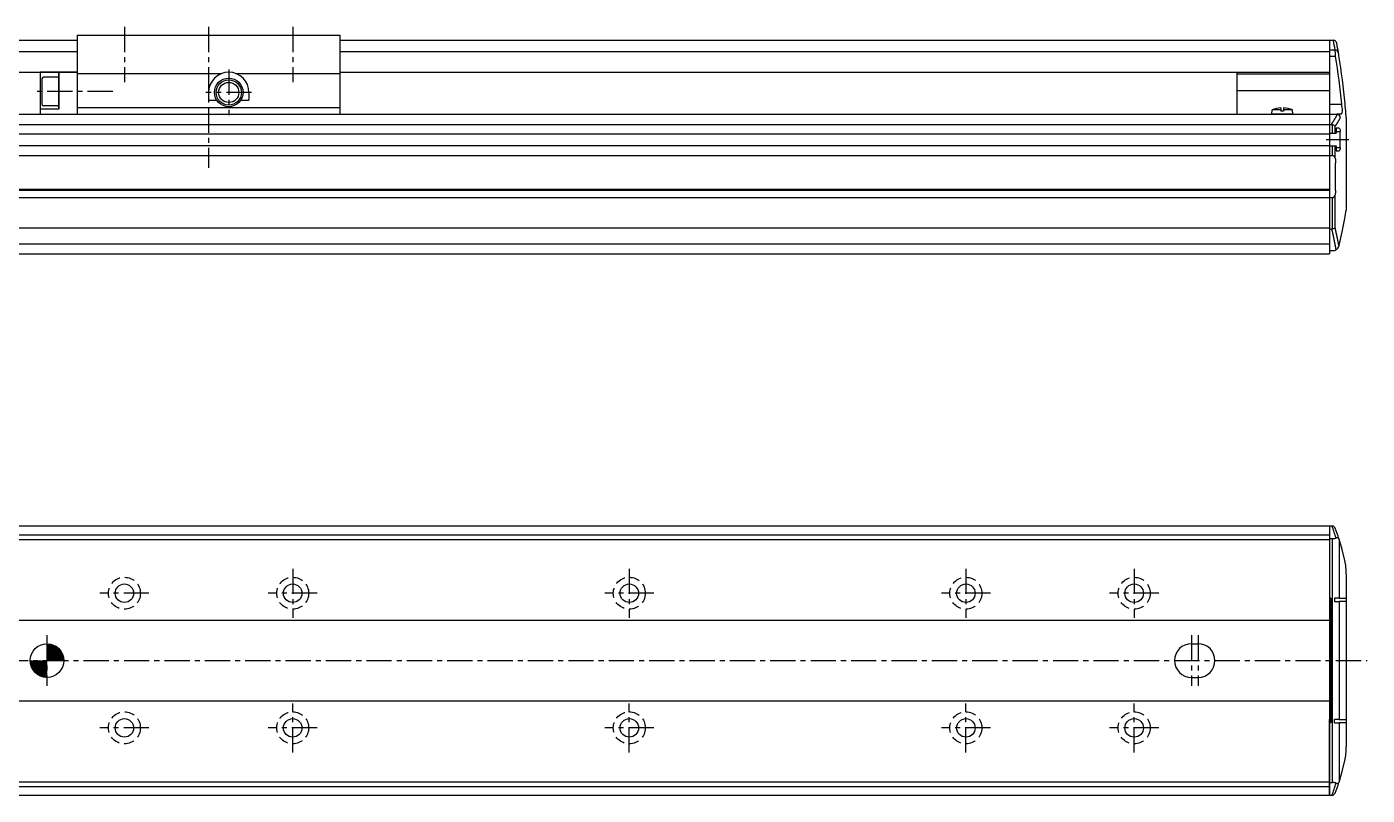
# Model space of a CAD drawing. Extents: x -493 to 283, y 42 to 537.
# Drawn here: x -118.5 to 279.7, y 90.5 to 318.8 of the extents above; entities that cross this region are included whole.
import ezdxf

# ---------------------------------------------------------------- set-up
doc = ezdxf.new("R2010")
doc.units = 0
doc.linetypes.add('CENTER', pattern=[12, 7.5, -1.5, 1.5, -1.5])
doc.linetypes.add('DASHED', pattern=[4.5, 3, -1.5])
doc.layers.get('0').update_dxf_attribs({"linetype": 'CONTINUOUS'})
doc.layers.add('CENTER', color=1, linetype='CENTER')

# ---------------------------------------------------------------- blocks, each defined once
blk = doc.blocks.new('DTL0004')
at = {"color": 0, "linetype": 'CONTINUOUS'}
for p, q in [((-3.15, 0), (-3.04, 1.3)), ((3.15, 0), (-3.15, 0)), ((-0.4, 1.3), (-3.04, 1.3)), ((-0.4, 1.89), (-0.4, 0.9)), ((0.4, 0.9), (-0.4, 0.9)), ((0.4, 1.89), (0.4, 0.9)), ((3.04, 1.3), (0.4, 1.3)), ((3.15, 0), (3.04, 1.3))]:
    blk.add_line(p, q, dxfattribs=at)
for start, end in [(92.8723, 112.3565), (67.6435, 87.1277)]:
    blk.add_arc((0, -6.08), 7.98, start, end, dxfattribs=at)
at = {"color": 0}
blk.add_point((0, 0), dxfattribs=at)
blk.add_point((0, 0), dxfattribs=at)
blk = doc.blocks.new('*X5')
at = {"color": 0}
for p, q in [((-296.92, 152.53), (-296.85, 152.6)), ((-296.92, 152.3), (-296.64, 152.59)), ((-296.92, 152.08), (-296.44, 152.56)), ((-296.92, 151.86), (-296.26, 152.52)), ((-296.92, 151.63), (-296.09, 152.46)), ((-296.92, 151.41), (-295.93, 152.4)), ((-296.92, 151.18), (-295.78, 152.33)), ((-296.92, 150.96), (-295.64, 152.25)), ((-296.92, 150.74), (-295.5, 152.16)), ((-296.92, 150.51), (-295.37, 152.07)), ((-296.92, 150.29), (-295.25, 151.96)), ((-296.89, 150.1), (-295.14, 151.85)), ((-296.66, 150.1), (-295.03, 151.74)), ((-296.44, 150.1), (-294.93, 151.61)), ((-296.21, 150.1), (-294.84, 151.48)), ((-295.99, 150.1), (-294.75, 151.34)), ((-299.42, 150.03), (-299.34, 150.1)), ((-299.41, 149.82), (-299.12, 150.1)), ((-299.38, 149.63), (-298.9, 150.1)), ((-299.33, 149.44), (-298.67, 150.1)), ((-299.28, 149.27), (-298.45, 150.1)), ((-299.22, 149.11), (-298.23, 150.1)), ((-299.15, 148.96), (-298, 150.1)), ((-299.07, 148.82), (-297.78, 150.1)), ((-298.98, 148.68), (-297.56, 150.1)), ((-298.88, 148.55), (-297.33, 150.1)), ((-298.78, 148.43), (-297.11, 150.1)), ((-298.67, 148.32), (-296.92, 150.07)), ((-298.56, 148.21), (-296.92, 149.84)), ((-298.43, 148.11), (-296.92, 149.62)), ((-298.3, 148.02), (-296.92, 149.4)), ((-295.77, 150.1), (-294.67, 151.2)), ((-295.54, 150.1), (-294.61, 151.04)), ((-295.32, 150.1), (-294.55, 150.88)), ((-295.1, 150.1), (-294.5, 150.7)), ((-294.87, 150.1), (-294.46, 150.52)), ((-294.65, 150.1), (-294.43, 150.32)), ((-294.43, 150.1), (-294.42, 150.11)), ((-298.16, 147.93), (-296.92, 149.17)), ((-298.02, 147.86), (-296.92, 148.95)), ((-297.86, 147.79), (-296.92, 148.73)), ((-297.7, 147.73), (-296.92, 148.5)), ((-297.52, 147.68), (-296.92, 148.28)), ((-297.34, 147.64), (-296.92, 148.05)), ((-297.14, 147.61), (-296.92, 147.83)), ((-296.93, 147.6), (-296.92, 147.61))]:
    blk.add_line(p, q, dxfattribs=at)

msp = doc.modelspace()

# ---------------------------------------------------------------- linework, layer by layer
at = {"color": 7, "linetype": 'CONTINUOUS'}
for p, q in [((-293.52, 314.76), (-103.52, 314.76)), ((-103.52, 316.26), (-25.52, 316.26)), ((-103.52, 316.26), (-103.52, 292.76)), ((-25.52, 316.26), (-25.52, 292.76)), ((-25.52, 314.76), (268.48, 314.76)), ((268.48, 314.76), (268.48, 252.26)), ((268.48, 314.76), (268.48, 305.26)), ((268.48, 314.76), (269.66, 314.76)), ((268.48, 314.76), (268.48, 305.26)), ((269.67, 314.76), (269.66, 314.76)), ((-293.52, 311.4), (-103.52, 311.4)), ((-25.52, 311.4), (268.48, 311.4)), ((268.48, 311.87), (270.18, 311.87)), ((268.48, 309.99), (270.33, 309.99)), ((-293.52, 305.26), (-103.52, 305.26)), ((-114.52, 305.26), (-114.52, 292.76)), ((-103.52, 305.26), (-114.52, 305.26)), ((-103.52, 305.26), (-114.52, 305.26)), ((-114.02, 303.26), (-114.02, 295.76)), ((-114.02, 303.26), (-114.02, 295.76)), ((-109.02, 303.76), (-113.52, 303.76)), ((-109.02, 303.76), (-113.52, 303.76)), ((-109.02, 294.26), (-109.02, 305.26)), ((-109.02, 305.26), (-109.02, 294.26)), ((-103.52, 304.89), (-60.59, 304.89)), ((-56.44, 304.89), (-25.52, 304.89)), ((-25.52, 305.26), (268.48, 305.26)), ((240.98, 305.26), (240.98, 292.76)), ((240.98, 304.79), (268.48, 304.79)), ((-64.52, 299.26), (-64.52, 297.01)), ((-52.52, 299.26), (-52.52, 297.01)), ((240.98, 299.8), (268.48, 299.8)), ((-109.02, 295.26), (-113.52, 295.26)), ((-109.02, 295.26), (-113.52, 295.26)), ((-103.52, 294.76), (-25.52, 294.76)), ((-64.52, 297.01), (-62.13, 297.01)), ((-54.91, 297.01), (-52.52, 297.01)), ((268.48, 295.76), (272.15, 295.76)), ((-293.52, 292.76), (268.48, 292.76)), ((-109.02, 294.26), (-114.52, 294.26)), ((-109.02, 294.26), (-114.52, 294.26)), ((268.48, 292.76), (270.73, 292.76)), ((268.48, 292.76), (268.48, 251.26)), ((271.87, 292.76), (270.73, 292.76)), ((270.73, 292.76), (270.87, 292.75)), ((272.08, 292.85), (271.87, 292.76)), ((273.38, 293.08), (273.39, 293.06)), ((273.48, 291.76), (273.48, 264.26)), ((-293.52, 289.76), (268.48, 289.76)), ((-293.52, 287.01), (268.48, 287.01)), ((268.48, 289.76), (269.07, 289.76)), ((268.48, 287.16), (270.45, 287.16)), ((269.07, 289.76), (269.26, 289.74)), ((269.26, 289.74), (269.26, 287.16)), ((270.2, 287.16), (270.2, 289.18)), ((271.4, 288.61), (270.45, 288.61)), ((270.45, 288.61), (270.45, 287.16)), ((270.45, 287.61), (271.71, 287.61)), ((271.71, 282.91), (271.71, 287.61)), ((-293.52, 283.51), (268.48, 283.51)), ((268.48, 283.36), (270.45, 283.36)), ((269.26, 283.36), (269.26, 280.49)), ((270.2, 279.69), (270.2, 283.36)), ((270.45, 283.36), (270.45, 281.91)), ((270.45, 282.91), (271.71, 282.91)), ((-293.52, 280.49), (268.48, 280.49)), ((268.48, 280.49), (269.26, 280.49)), ((270.45, 281.91), (271.4, 281.91)), ((270.34, 270.26), (270.34, 278.26)), ((-293.52, 270.56), (268.48, 270.56)), ((-293.52, 270.26), (268.48, 270.26)), ((-293.52, 268.02), (268.48, 268.02)), ((268.48, 268.02), (269.26, 268.02)), ((269.26, 268.02), (269.26, 258.76)), ((270.2, 259.03), (270.2, 268.83)), ((-293.52, 259.03), (268.48, 259.03)), ((268.48, 258.76), (269.21, 258.76)), ((269.26, 258.76), (269.21, 258.76)), ((-293.52, 254.26), (268.48, 254.26)), ((-293.52, 251.26), (268.48, 251.26)), ((268.48, 252.26), (269.43, 252.26)), ((271.37, 253.79), (271.33, 253.65)), ((-293.52, 170.47), (268.48, 170.47)), ((-293.52, 167.87), (268.48, 167.87)), ((268.48, 170.47), (268.48, 90.47)), ((268.48, 170.47), (268.48, 148.02)), ((268.48, 170.47), (269.21, 170.47)), ((269.21, 170.47), (269.26, 170.47)), ((-293.52, 166.47), (268.48, 166.47)), ((268.48, 166.72), (269.43, 166.72)), ((269.43, 94.23), (269.43, 166.72)), ((271.33, 166.68), (271.37, 166.56)), ((271.37, 166.56), (271.37, 148.97)), ((273.48, 156.12), (273.48, 104.82)), ((268.93, 148.97), (268.48, 148.97)), ((268.48, 148.02), (268.93, 148.02)), ((268.93, 148.97), (268.93, 111.97)), ((271.37, 148.97), (269.98, 148.97)), ((269.98, 148.97), (269.98, 147.97)), ((269.98, 147.97), (271.37, 147.97)), ((271.37, 148.97), (273.31, 148.97)), ((271.37, 147.97), (271.37, 112.97)), ((273.31, 147.97), (271.37, 147.97)), ((273.31, 148.97), (273.48, 148.92)), ((273.48, 147.91), (273.31, 147.97)), ((-293.52, 142.47), (268.48, 142.47)), ((227.48, 135.47), (229.48, 135.47)), ((227.48, 125.47), (229.48, 125.47)), ((-293.52, 118.47), (268.48, 118.47)), ((268.93, 112.93), (268.48, 112.92)), ((268.48, 90.47), (268.48, 112.92)), ((268.93, 111.97), (268.48, 111.97)), ((271.37, 112.97), (269.98, 112.97)), ((269.98, 111.97), (269.98, 112.97)), ((269.98, 111.97), (271.37, 111.97)), ((271.37, 112.97), (273.31, 112.97)), ((271.37, 111.97), (271.37, 94.39)), ((273.31, 111.97), (271.37, 111.97)), ((273.31, 112.97), (273.48, 113.04)), ((273.48, 112.03), (273.31, 111.97)), ((-293.52, 94.47), (268.48, 94.47)), ((-293.52, 93.07), (268.48, 93.07)), ((268.48, 94.23), (269.43, 94.23)), ((271.37, 94.39), (271.33, 94.27)), ((-293.52, 90.47), (268.48, 90.47)), ((268.48, 90.47), (269.21, 90.47)), ((269.26, 90.47), (269.21, 90.47))]:
    msp.add_line(p, q, dxfattribs=at)
for points in [[(270.33, 309.99), (270.3, 310.42), (270.25, 311.04), (270.2, 311.54), (270.18, 311.87)], [(272.08, 292.85), (272.29, 293.25), (272.39, 293.71)], [(271.4, 288.61), (271.41, 288.61), (271.51, 288.54), (271.6, 288.37), (271.67, 288.13), (271.71, 287.83), (271.71, 287.61)], [(271.71, 282.91), (271.71, 282.81), (271.68, 282.49), (271.62, 282.2), (271.53, 282), (271.42, 281.91), (271.4, 281.91)], [(270.2, 279.69), (270.28, 279.2), (270.34, 278.26)], [(270.34, 270.26), (270.32, 269.71), (270.2, 268.83)], [(271.37, 253.79), (272.29, 257.88), (273.06, 261.84)], [(271.33, 166.68), (271.28, 166.78), (271.14, 166.91), (270.88, 166.97), (270.49, 166.9)], [(273.06, 160.2), (272.29, 163.47), (271.37, 166.56)], [(271.37, 94.39), (272.29, 97.48), (273.06, 100.75)], [(270.49, 94.05), (270.7, 93.99), (271, 93.99), (271.23, 94.1), (271.33, 94.27)]]:
    msp.add_lwpolyline(points, dxfattribs=at)
for points in [[(269.07, 289.76, 0), (269.08, 289.78, 0), (269.1, 289.8, 0), (269.11, 289.83, 0), (269.13, 289.85, 0), (269.15, 289.87, 0), (269.16, 289.9, 0), (269.18, 289.92, 0), (269.19, 289.94, 0), (269.21, 289.96, 0), (269.22, 289.99, 0), (269.24, 290.01, 0), (269.26, 290.03, 0), (269.27, 290.06, 0), (269.29, 290.08, 0), (269.3, 290.1, 0), (269.32, 290.13, 0), (269.33, 290.15, 0), (269.35, 290.17, 0), (269.36, 290.19, 0), (269.38, 290.22, 0), (269.4, 290.24, 0), (269.41, 290.26, 0), (269.43, 290.29, 0), (269.44, 290.31, 0), (269.46, 290.33, 0), (269.47, 290.36, 0), (269.49, 290.38, 0), (269.5, 290.4, 0), (269.52, 290.43, 0), (269.53, 290.45, 0), (269.55, 290.47, 0), (269.56, 290.5, 0), (269.58, 290.52, 0), (269.59, 290.54, 0), (269.61, 290.57, 0), (269.62, 290.59, 0), (269.64, 290.61, 0), (269.65, 290.63, 0), (269.67, 290.66, 0), (269.68, 290.68, 0), (269.7, 290.7, 0), (269.71, 290.73, 0), (269.73, 290.75, 0), (269.74, 290.77, 0), (269.76, 290.8, 0), (269.77, 290.82, 0), (269.79, 290.84, 0), (269.8, 290.87, 0), (269.81, 290.89, 0), (269.83, 290.91, 0), (269.84, 290.94, 0), (269.86, 290.96, 0), (269.87, 290.98, 0), (269.89, 291.01, 0), (269.9, 291.03, 0), (269.92, 291.05, 0), (269.93, 291.08, 0), (269.94, 291.1, 0), (269.96, 291.12, 0), (269.97, 291.15, 0), (269.99, 291.17, 0), (270, 291.19, 0), (270.02, 291.22, 0), (270.03, 291.24, 0), (270.04, 291.26, 0), (270.06, 291.29, 0), (270.07, 291.31, 0), (270.09, 291.33, 0), (270.1, 291.36, 0), (270.11, 291.38, 0), (270.13, 291.4, 0), (270.14, 291.43, 0), (270.16, 291.45, 0), (270.17, 291.47, 0), (270.18, 291.5, 0), (270.2, 291.52, 0), (270.21, 291.54, 0), (270.22, 291.57, 0), (270.24, 291.59, 0), (270.25, 291.61, 0), (270.27, 291.64, 0), (270.28, 291.66, 0), (270.29, 291.69, 0), (270.31, 291.71, 0), (270.32, 291.73, 0), (270.33, 291.76, 0), (270.35, 291.78, 0), (270.36, 291.8, 0), (270.37, 291.83, 0), (270.39, 291.85, 0), (270.4, 291.87, 0), (270.41, 291.9, 0), (270.43, 291.92, 0), (270.44, 291.94, 0), (270.45, 291.97, 0), (270.47, 291.99, 0), (270.48, 292.01, 0), (270.49, 292.04, 0), (270.51, 292.06, 0), (270.52, 292.08, 0), (270.53, 292.11, 0), (270.54, 292.13, 0), (270.56, 292.16, 0), (270.57, 292.18, 0), (270.58, 292.2, 0), (270.6, 292.23, 0), (270.61, 292.25, 0), (270.62, 292.27, 0), (270.64, 292.3, 0), (270.65, 292.32, 0), (270.66, 292.34, 0), (270.67, 292.37, 0), (270.69, 292.39, 0), (270.7, 292.42, 0), (270.71, 292.44, 0), (270.72, 292.46, 0), (270.74, 292.49, 0), (270.75, 292.51, 0), (270.76, 292.53, 0), (270.77, 292.56, 0), (270.79, 292.58, 0), (270.8, 292.6, 0), (270.81, 292.63, 0), (270.82, 292.65, 0), (270.84, 292.68, 0), (270.85, 292.7, 0), (270.86, 292.72, 0), (270.87, 292.75, 0)], [(270.2, 289.18, 0), (270.21, 289.2, 0), (270.22, 289.22, 0), (270.24, 289.24, 0), (270.25, 289.26, 0), (270.26, 289.28, 0), (270.28, 289.3, 0), (270.29, 289.32, 0), (270.3, 289.34, 0), (270.32, 289.36, 0), (270.33, 289.38, 0), (270.35, 289.4, 0), (270.36, 289.42, 0), (270.37, 289.44, 0), (270.39, 289.46, 0), (270.4, 289.48, 0), (270.41, 289.5, 0), (270.43, 289.52, 0), (270.44, 289.54, 0), (270.45, 289.56, 0), (270.47, 289.58, 0), (270.48, 289.6, 0), (270.49, 289.62, 0), (270.5, 289.64, 0), (270.52, 289.66, 0), (270.53, 289.68, 0), (270.54, 289.7, 0), (270.56, 289.72, 0), (270.57, 289.74, 0), (270.58, 289.76, 0), (270.6, 289.78, 0), (270.61, 289.8, 0), (270.62, 289.82, 0), (270.64, 289.84, 0), (270.65, 289.86, 0), (270.66, 289.88, 0), (270.67, 289.9, 0), (270.69, 289.92, 0), (270.7, 289.94, 0), (270.71, 289.96, 0), (270.73, 289.98, 0), (270.74, 290, 0), (270.75, 290.02, 0), (270.76, 290.04, 0), (270.78, 290.06, 0), (270.79, 290.08, 0), (270.8, 290.1, 0), (270.81, 290.12, 0), (270.83, 290.14, 0), (270.84, 290.16, 0), (270.85, 290.18, 0), (270.87, 290.2, 0), (270.88, 290.22, 0), (270.89, 290.24, 0), (270.9, 290.26, 0), (270.92, 290.28, 0), (270.93, 290.3, 0), (270.94, 290.32, 0), (270.95, 290.34, 0), (270.96, 290.36, 0), (270.98, 290.38, 0), (270.99, 290.4, 0), (271, 290.42, 0), (271.01, 290.44, 0), (271.03, 290.46, 0), (271.04, 290.48, 0), (271.05, 290.5, 0), (271.06, 290.52, 0), (271.08, 290.54, 0), (271.09, 290.56, 0), (271.1, 290.58, 0), (271.11, 290.6, 0), (271.12, 290.62, 0), (271.14, 290.64, 0), (271.15, 290.66, 0), (271.16, 290.68, 0), (271.17, 290.7, 0), (271.18, 290.72, 0), (271.2, 290.74, 0), (271.21, 290.76, 0), (271.22, 290.78, 0), (271.23, 290.8, 0), (271.24, 290.82, 0), (271.26, 290.84, 0), (271.27, 290.86, 0), (271.28, 290.88, 0), (271.29, 290.9, 0), (271.3, 290.92, 0), (271.31, 290.94, 0), (271.33, 290.96, 0), (271.34, 290.99, 0), (271.35, 291.01, 0), (271.36, 291.03, 0), (271.37, 291.05, 0), (271.38, 291.07, 0), (271.4, 291.09, 0), (271.41, 291.11, 0), (271.42, 291.13, 0), (271.43, 291.15, 0), (271.44, 291.17, 0), (271.45, 291.19, 0), (271.47, 291.21, 0), (271.48, 291.23, 0), (271.49, 291.25, 0), (271.5, 291.27, 0), (271.51, 291.29, 0), (271.52, 291.31, 0), (271.53, 291.33, 0), (271.54, 291.35, 0), (271.56, 291.37, 0), (271.57, 291.39, 0), (271.58, 291.41, 0), (271.59, 291.43, 0), (271.6, 291.45, 0), (271.61, 291.47, 0), (271.62, 291.49, 0), (271.63, 291.51, 0), (271.65, 291.53, 0), (271.66, 291.55, 0), (271.67, 291.57, 0), (271.68, 291.59, 0), (271.69, 291.61, 0), (271.7, 291.64, 0), (271.71, 291.66, 0), (271.72, 291.68, 0), (271.73, 291.7, 0), (271.74, 291.72, 0), (271.76, 291.74, 0), (271.77, 291.76, 0)], [(271.33, 253.65, 0), (271.32, 253.69, 0), (271.31, 253.73, 0), (271.31, 253.78, 0), (271.3, 253.82, 0), (271.29, 253.86, 0), (271.28, 253.9, 0), (271.27, 253.94, 0), (271.27, 253.99, 0), (271.26, 254.03, 0), (271.25, 254.07, 0), (271.24, 254.11, 0), (271.23, 254.16, 0), (271.22, 254.2, 0), (271.22, 254.24, 0), (271.21, 254.28, 0), (271.2, 254.33, 0), (271.19, 254.37, 0), (271.18, 254.41, 0), (271.17, 254.45, 0), (271.17, 254.5, 0), (271.16, 254.54, 0), (271.15, 254.58, 0), (271.14, 254.62, 0), (271.13, 254.66, 0), (271.12, 254.71, 0), (271.11, 254.75, 0), (271.11, 254.79, 0), (271.1, 254.83, 0), (271.09, 254.88, 0), (271.08, 254.92, 0), (271.07, 254.96, 0), (271.06, 255, 0), (271.06, 255.04, 0), (271.05, 255.09, 0), (271.04, 255.13, 0), (271.03, 255.17, 0), (271.02, 255.21, 0), (271.01, 255.26, 0), (271, 255.3, 0), (271, 255.34, 0), (270.99, 255.38, 0), (270.98, 255.42, 0), (270.97, 255.47, 0), (270.96, 255.51, 0), (270.95, 255.55, 0), (270.94, 255.59, 0), (270.93, 255.63, 0), (270.93, 255.68, 0), (270.92, 255.72, 0), (270.91, 255.76, 0), (270.9, 255.8, 0), (270.89, 255.85, 0), (270.88, 255.89, 0), (270.87, 255.93, 0), (270.86, 255.97, 0), (270.86, 256.01, 0), (270.85, 256.06, 0), (270.84, 256.1, 0), (270.83, 256.14, 0), (270.82, 256.18, 0), (270.81, 256.22, 0), (270.8, 256.27, 0), (270.79, 256.31, 0), (270.79, 256.35, 0), (270.78, 256.39, 0), (270.77, 256.43, 0), (270.76, 256.48, 0), (270.75, 256.52, 0), (270.74, 256.56, 0), (270.73, 256.6, 0), (270.72, 256.64, 0), (270.71, 256.69, 0), (270.71, 256.73, 0), (270.7, 256.77, 0), (270.69, 256.81, 0), (270.68, 256.85, 0), (270.67, 256.9, 0), (270.66, 256.94, 0), (270.65, 256.98, 0), (270.64, 257.02, 0), (270.63, 257.06, 0), (270.62, 257.11, 0), (270.62, 257.15, 0), (270.61, 257.19, 0), (270.6, 257.23, 0), (270.59, 257.27, 0), (270.58, 257.31, 0), (270.57, 257.36, 0), (270.56, 257.4, 0), (270.55, 257.44, 0), (270.54, 257.48, 0), (270.53, 257.52, 0), (270.52, 257.57, 0), (270.51, 257.61, 0), (270.51, 257.65, 0), (270.5, 257.69, 0), (270.49, 257.73, 0), (270.48, 257.77, 0), (270.47, 257.82, 0), (270.46, 257.86, 0), (270.45, 257.9, 0), (270.44, 257.94, 0), (270.43, 257.98, 0), (270.42, 258.03, 0), (270.41, 258.07, 0), (270.4, 258.11, 0), (270.39, 258.15, 0), (270.39, 258.19, 0), (270.38, 258.23, 0), (270.37, 258.28, 0), (270.36, 258.32, 0), (270.35, 258.36, 0), (270.34, 258.4, 0), (270.33, 258.44, 0), (270.32, 258.48, 0), (270.31, 258.53, 0), (270.3, 258.57, 0), (270.29, 258.61, 0), (270.28, 258.65, 0), (270.27, 258.69, 0), (270.26, 258.73, 0), (270.25, 258.78, 0), (270.24, 258.82, 0), (270.23, 258.86, 0), (270.22, 258.9, 0), (270.22, 258.94, 0), (270.21, 258.98, 0), (270.2, 259.03, 0)], [(270.49, 252.56, 0), (270.48, 252.61, 0), (270.47, 252.66, 0), (270.46, 252.71, 0), (270.45, 252.76, 0), (270.44, 252.81, 0), (270.44, 252.86, 0), (270.43, 252.91, 0), (270.42, 252.96, 0), (270.41, 253, 0), (270.4, 253.05, 0), (270.39, 253.1, 0), (270.38, 253.15, 0), (270.37, 253.2, 0), (270.36, 253.25, 0), (270.35, 253.3, 0), (270.34, 253.35, 0), (270.33, 253.39, 0), (270.32, 253.44, 0), (270.32, 253.49, 0), (270.31, 253.54, 0), (270.3, 253.59, 0), (270.29, 253.64, 0), (270.28, 253.69, 0), (270.27, 253.74, 0), (270.26, 253.78, 0), (270.25, 253.83, 0), (270.24, 253.88, 0), (270.23, 253.93, 0), (270.22, 253.98, 0), (270.21, 254.03, 0), (270.2, 254.08, 0), (270.19, 254.13, 0), (270.18, 254.17, 0), (270.17, 254.22, 0), (270.16, 254.27, 0), (270.15, 254.32, 0), (270.14, 254.37, 0), (270.13, 254.42, 0), (270.13, 254.47, 0), (270.12, 254.51, 0), (270.11, 254.56, 0), (270.1, 254.61, 0), (270.09, 254.66, 0), (270.08, 254.71, 0), (270.07, 254.76, 0), (270.06, 254.81, 0), (270.05, 254.85, 0), (270.04, 254.9, 0), (270.03, 254.95, 0), (270.02, 255, 0), (270.01, 255.05, 0), (270, 255.1, 0), (269.99, 255.15, 0), (269.98, 255.19, 0), (269.97, 255.24, 0), (269.96, 255.29, 0), (269.95, 255.34, 0), (269.94, 255.39, 0), (269.93, 255.44, 0), (269.92, 255.48, 0), (269.91, 255.53, 0), (269.9, 255.58, 0), (269.89, 255.63, 0), (269.88, 255.68, 0), (269.87, 255.73, 0), (269.86, 255.78, 0), (269.85, 255.82, 0), (269.84, 255.87, 0), (269.83, 255.92, 0), (269.82, 255.97, 0), (269.81, 256.02, 0), (269.8, 256.07, 0), (269.79, 256.11, 0), (269.78, 256.16, 0), (269.77, 256.21, 0), (269.76, 256.26, 0), (269.75, 256.31, 0), (269.74, 256.36, 0), (269.73, 256.4, 0), (269.72, 256.45, 0), (269.71, 256.5, 0), (269.7, 256.55, 0), (269.69, 256.6, 0), (269.68, 256.64, 0), (269.67, 256.69, 0), (269.66, 256.74, 0), (269.65, 256.79, 0), (269.64, 256.84, 0), (269.63, 256.89, 0), (269.62, 256.93, 0), (269.61, 256.98, 0), (269.59, 257.03, 0), (269.58, 257.08, 0), (269.57, 257.13, 0), (269.56, 257.17, 0), (269.55, 257.22, 0), (269.54, 257.27, 0), (269.53, 257.32, 0), (269.52, 257.37, 0), (269.51, 257.42, 0), (269.5, 257.46, 0), (269.49, 257.51, 0), (269.48, 257.56, 0), (269.47, 257.61, 0), (269.46, 257.66, 0), (269.45, 257.7, 0), (269.44, 257.75, 0), (269.43, 257.8, 0), (269.42, 257.85, 0), (269.41, 257.9, 0), (269.4, 257.94, 0), (269.38, 257.99, 0), (269.37, 258.04, 0), (269.36, 258.09, 0), (269.35, 258.14, 0), (269.34, 258.18, 0), (269.33, 258.23, 0), (269.32, 258.28, 0), (269.31, 258.33, 0), (269.3, 258.37, 0), (269.29, 258.42, 0), (269.28, 258.47, 0), (269.27, 258.52, 0), (269.26, 258.57, 0), (269.24, 258.61, 0), (269.23, 258.66, 0), (269.22, 258.71, 0), (269.21, 258.76, 0)], [(269.43, 166.72, 0), (269.43, 166.72, 0), (269.44, 166.72, 0), (269.45, 166.72, 0), (269.46, 166.72, 0), (269.47, 166.72, 0), (269.48, 166.72, 0), (269.49, 166.72, 0), (269.5, 166.72, 0), (269.5, 166.72, 0), (269.51, 166.72, 0), (269.52, 166.72, 0), (269.53, 166.72, 0), (269.54, 166.72, 0), (269.55, 166.72, 0), (269.56, 166.72, 0), (269.57, 166.72, 0), (269.57, 166.72, 0), (269.58, 166.72, 0), (269.59, 166.72, 0), (269.6, 166.72, 0), (269.61, 166.72, 0), (269.62, 166.72, 0), (269.63, 166.72, 0), (269.64, 166.73, 0), (269.64, 166.73, 0), (269.65, 166.73, 0), (269.66, 166.73, 0), (269.67, 166.73, 0), (269.68, 166.73, 0), (269.69, 166.73, 0), (269.7, 166.73, 0), (269.71, 166.73, 0), (269.71, 166.73, 0), (269.72, 166.73, 0), (269.73, 166.73, 0), (269.74, 166.73, 0), (269.75, 166.73, 0), (269.76, 166.73, 0), (269.77, 166.74, 0), (269.77, 166.74, 0), (269.78, 166.74, 0), (269.79, 166.74, 0), (269.8, 166.74, 0), (269.81, 166.74, 0), (269.82, 166.74, 0), (269.83, 166.74, 0), (269.84, 166.74, 0), (269.84, 166.74, 0), (269.85, 166.75, 0), (269.86, 166.75, 0), (269.87, 166.75, 0), (269.88, 166.75, 0), (269.89, 166.75, 0), (269.9, 166.75, 0), (269.9, 166.75, 0), (269.91, 166.75, 0), (269.92, 166.75, 0), (269.93, 166.76, 0), (269.94, 166.76, 0), (269.95, 166.76, 0), (269.95, 166.76, 0), (269.96, 166.76, 0), (269.97, 166.76, 0), (269.98, 166.76, 0), (269.99, 166.77, 0), (270, 166.77, 0), (270, 166.77, 0), (270.01, 166.77, 0), (270.02, 166.77, 0), (270.03, 166.77, 0), (270.04, 166.77, 0), (270.05, 166.78, 0), (270.06, 166.78, 0), (270.06, 166.78, 0), (270.07, 166.78, 0), (270.08, 166.78, 0), (270.09, 166.78, 0), (270.1, 166.79, 0), (270.1, 166.79, 0), (270.11, 166.79, 0), (270.12, 166.79, 0), (270.13, 166.79, 0), (270.14, 166.79, 0), (270.15, 166.8, 0), (270.15, 166.8, 0), (270.16, 166.8, 0), (270.17, 166.8, 0), (270.18, 166.8, 0), (270.19, 166.81, 0), (270.19, 166.81, 0), (270.2, 166.81, 0), (270.21, 166.81, 0), (270.22, 166.81, 0), (270.23, 166.82, 0), (270.23, 166.82, 0), (270.24, 166.82, 0), (270.25, 166.82, 0), (270.26, 166.82, 0), (270.27, 166.83, 0), (270.27, 166.83, 0), (270.28, 166.83, 0), (270.29, 166.83, 0), (270.3, 166.83, 0), (270.31, 166.84, 0), (270.31, 166.84, 0), (270.32, 166.84, 0), (270.33, 166.84, 0), (270.34, 166.85, 0), (270.35, 166.85, 0), (270.35, 166.85, 0), (270.36, 166.85, 0), (270.37, 166.86, 0), (270.38, 166.86, 0), (270.38, 166.86, 0), (270.39, 166.86, 0), (270.4, 166.86, 0), (270.41, 166.87, 0), (270.41, 166.87, 0), (270.42, 166.87, 0), (270.43, 166.87, 0), (270.44, 166.88, 0), (270.45, 166.88, 0), (270.45, 166.88, 0), (270.46, 166.89, 0), (270.47, 166.89, 0), (270.48, 166.89, 0), (270.48, 166.89, 0), (270.49, 166.9, 0)], [(270.49, 94.05, 0), (270.48, 94.05, 0), (270.48, 94.05, 0), (270.47, 94.06, 0), (270.46, 94.06, 0), (270.45, 94.06, 0), (270.45, 94.06, 0), (270.44, 94.07, 0), (270.43, 94.07, 0), (270.42, 94.07, 0), (270.41, 94.07, 0), (270.41, 94.08, 0), (270.4, 94.08, 0), (270.39, 94.08, 0), (270.38, 94.08, 0), (270.38, 94.09, 0), (270.37, 94.09, 0), (270.36, 94.09, 0), (270.35, 94.09, 0), (270.35, 94.1, 0), (270.34, 94.1, 0), (270.33, 94.1, 0), (270.32, 94.1, 0), (270.31, 94.1, 0), (270.31, 94.11, 0), (270.3, 94.11, 0), (270.29, 94.11, 0), (270.28, 94.11, 0), (270.27, 94.12, 0), (270.27, 94.12, 0), (270.26, 94.12, 0), (270.25, 94.12, 0), (270.24, 94.12, 0), (270.23, 94.13, 0), (270.23, 94.13, 0), (270.22, 94.13, 0), (270.21, 94.13, 0), (270.2, 94.13, 0), (270.19, 94.14, 0), (270.19, 94.14, 0), (270.18, 94.14, 0), (270.17, 94.14, 0), (270.16, 94.14, 0), (270.15, 94.15, 0), (270.15, 94.15, 0), (270.14, 94.15, 0), (270.13, 94.15, 0), (270.12, 94.15, 0), (270.11, 94.15, 0), (270.1, 94.16, 0), (270.1, 94.16, 0), (270.09, 94.16, 0), (270.08, 94.16, 0), (270.07, 94.16, 0), (270.06, 94.16, 0), (270.06, 94.17, 0), (270.05, 94.17, 0), (270.04, 94.17, 0), (270.03, 94.17, 0), (270.02, 94.17, 0), (270.01, 94.17, 0), (270, 94.17, 0), (270, 94.18, 0), (269.99, 94.18, 0), (269.98, 94.18, 0), (269.97, 94.18, 0), (269.96, 94.18, 0), (269.95, 94.18, 0), (269.95, 94.18, 0), (269.94, 94.19, 0), (269.93, 94.19, 0), (269.92, 94.19, 0), (269.91, 94.19, 0), (269.9, 94.19, 0), (269.9, 94.19, 0), (269.89, 94.19, 0), (269.88, 94.19, 0), (269.87, 94.2, 0), (269.86, 94.2, 0), (269.85, 94.2, 0), (269.84, 94.2, 0), (269.84, 94.2, 0), (269.83, 94.2, 0), (269.82, 94.2, 0), (269.81, 94.2, 0), (269.8, 94.2, 0), (269.79, 94.2, 0), (269.78, 94.21, 0), (269.77, 94.21, 0), (269.77, 94.21, 0), (269.76, 94.21, 0), (269.75, 94.21, 0), (269.74, 94.21, 0), (269.73, 94.21, 0), (269.72, 94.21, 0), (269.71, 94.21, 0), (269.71, 94.21, 0), (269.7, 94.21, 0), (269.69, 94.21, 0), (269.68, 94.22, 0), (269.67, 94.22, 0), (269.66, 94.22, 0), (269.65, 94.22, 0), (269.64, 94.22, 0), (269.64, 94.22, 0), (269.63, 94.22, 0), (269.62, 94.22, 0), (269.61, 94.22, 0), (269.6, 94.22, 0), (269.59, 94.22, 0), (269.58, 94.22, 0), (269.57, 94.22, 0), (269.57, 94.22, 0), (269.56, 94.22, 0), (269.55, 94.22, 0), (269.54, 94.22, 0), (269.53, 94.22, 0), (269.52, 94.22, 0), (269.51, 94.22, 0), (269.5, 94.22, 0), (269.5, 94.22, 0), (269.49, 94.22, 0), (269.48, 94.22, 0), (269.47, 94.22, 0), (269.46, 94.22, 0), (269.45, 94.22, 0), (269.44, 94.22, 0), (269.43, 94.22, 0), (269.43, 94.22, 0)]]:
    msp.add_polyline3d(points, dxfattribs=at)
for centre, radius in [((-58.52, 299.26), 4.25), ((-58.52, 299.26), 3.75), ((-58.52, 299.26), 3), ((-89.52, 150.47), 2.75), ((-39.52, 150.47), 2.75), ((60.48, 150.47), 2.75), ((160.48, 150.47), 2.75), ((210.48, 150.47), 2.75), ((-112.52, 130.47), 5), ((-89.52, 110.47), 2.75), ((-39.52, 110.47), 2.75), ((60.48, 110.47), 2.75), ((160.48, 110.47), 2.75), ((210.48, 110.47), 2.75)]:
    msp.add_circle(centre, radius, dxfattribs=at)
at = {"color": 3, "linetype": 'DASHED'}
for centre in [(-89.52, 150.47), (-39.52, 150.47), (60.48, 150.47), (160.48, 150.47), (210.48, 150.47), (-89.52, 110.47), (-39.52, 110.47), (60.48, 110.47), (160.48, 110.47), (210.48, 110.47)]:
    msp.add_circle(centre, 4.75, dxfattribs=at)
at = {"color": 7, "linetype": 'CONTINUOUS'}
for centre, radius, start, end in [((73.98, 278.56), 199, 9.6347, 10.4791), ((269.67, 313.76), 1, 10.4615, 90), ((270.22, 310.91), 0.959, 11.1474, 92.704), ((73.98, 277.62), 200, 9.6347, 10.4615), ((73.98, 277.62), 200, 9.3604, 9.6347), ((73.98, 277.62), 199, 5.2282, 9.3604), ((73.98, 277.62), 200, 5.2282, 9.3604), ((-113.52, 303.26), 0.5, 90, 180), ((-113.52, 303.26), 0.5, 90, 180), ((-58.52, 299.26), 6, 0, 180), ((-113.52, 295.76), 0.5, 180, 270), ((-113.52, 295.76), 0.5, 180, 270), ((160.14, 282.09), 112.85, 5.9119, 6.9562), ((73.98, 277.62), 200, 4.4273, 5.2282), ((270.69, 291.68), 1.08, 4.0708, 80.082), ((73.98, 277.62), 200, 4.0523, 4.4273), ((269.05, 288.33), 1.42, 36.7839, 81.5243), ((269.28, 279.57), 0.923, 7.4585, 90.9988), ((269.28, 268.94), 0.92, 268.8348, 352.7079), ((125.48, 288.67), 150, 349.695, 350.6332), ((269.26, 260.54), 1.78, 270.0827, 301.7133), ((269.43, 254.26), 2, 270, 302.1468), ((269.43, 254.26), 2, 302.1468, 342.2552), ((214.32, 148.84), 59, 17.8226, 21.5109), ((269.26, 169.47), 1, 21.3711, 90), ((214.32, 147.97), 60, 18.1668, 21.3711), ((253.48, 156.12), 20, 0, 11.7572), ((227.48, 130.47), 5, 90, 270), ((229.48, 130.47), 5, 270, 90), ((253.48, 104.82), 20, 348.2428, 0), ((214.32, 112.11), 59, 338.4891, 342.1774), ((214.32, 112.97), 60, 338.6289, 341.8332), ((269.26, 91.47), 1, 270, 338.6289)]:
    msp.add_arc(centre, radius, start, end, dxfattribs=at)
at = {"layer": 'CENTER', "color": 1, "linetype": 'CENTER'}
for p, q in [((-89.52, 318.76), (-89.52, 302.3)), ((-64.52, 318.76), (-64.52, 276.88)), ((-39.52, 318.76), (-39.52, 302.3)), ((-58.52, 306.05), (-58.52, 292.47)), ((-92.98, 299.51), (-116.68, 299.51)), ((-92.98, 299.51), (-116.48, 299.51)), ((-51.73, 299.26), (-65.31, 299.26)), ((267.48, 285.26), (274.26, 285.26)), ((-39.52, 157.76), (-39.52, 143.18)), ((60.48, 157.76), (60.48, 143.18)), ((160.48, 157.76), (160.48, 143.18)), ((210.48, 157.76), (210.48, 143.18)), ((-82.23, 150.47), (-96.81, 150.47)), ((-32.23, 150.47), (-46.81, 150.47)), ((67.77, 150.47), (53.19, 150.47)), ((167.77, 150.47), (153.19, 150.47)), ((217.77, 150.47), (203.19, 150.47)), ((-112.52, 138.01), (-112.52, 122.93)), ((227.48, 138.01), (227.48, 122.93)), ((229.48, 138.01), (229.48, 122.93)), ((-341.63, 130.47), (279.71, 130.47)), ((-39.52, 103.18), (-39.52, 117.76)), ((60.48, 103.18), (60.48, 117.76)), ((160.48, 103.18), (160.48, 117.76)), ((210.48, 103.18), (210.48, 117.76)), ((-82.23, 110.47), (-96.81, 110.47)), ((-32.23, 110.47), (-46.81, 110.47)), ((67.77, 110.47), (53.19, 110.47)), ((167.77, 110.47), (153.19, 110.47)), ((217.77, 110.47), (203.19, 110.47))]:
    msp.add_line(p, q, dxfattribs=at)

# ---------------------------------------------------------------- block references
at = {"color": 7, "linetype": 'CONTINUOUS', "zscale": 2}
msp.add_blockref('DTL0004', (254.48, 292.76), dxfattribs=at)
at = {"color": 7, "linetype": 'CONTINUOUS', "xscale": 2, "yscale": 2, "zscale": 2}
msp.add_blockref('*X5', (481.33, -169.74), dxfattribs=at)

doc.saveas('drawing.dxf')
